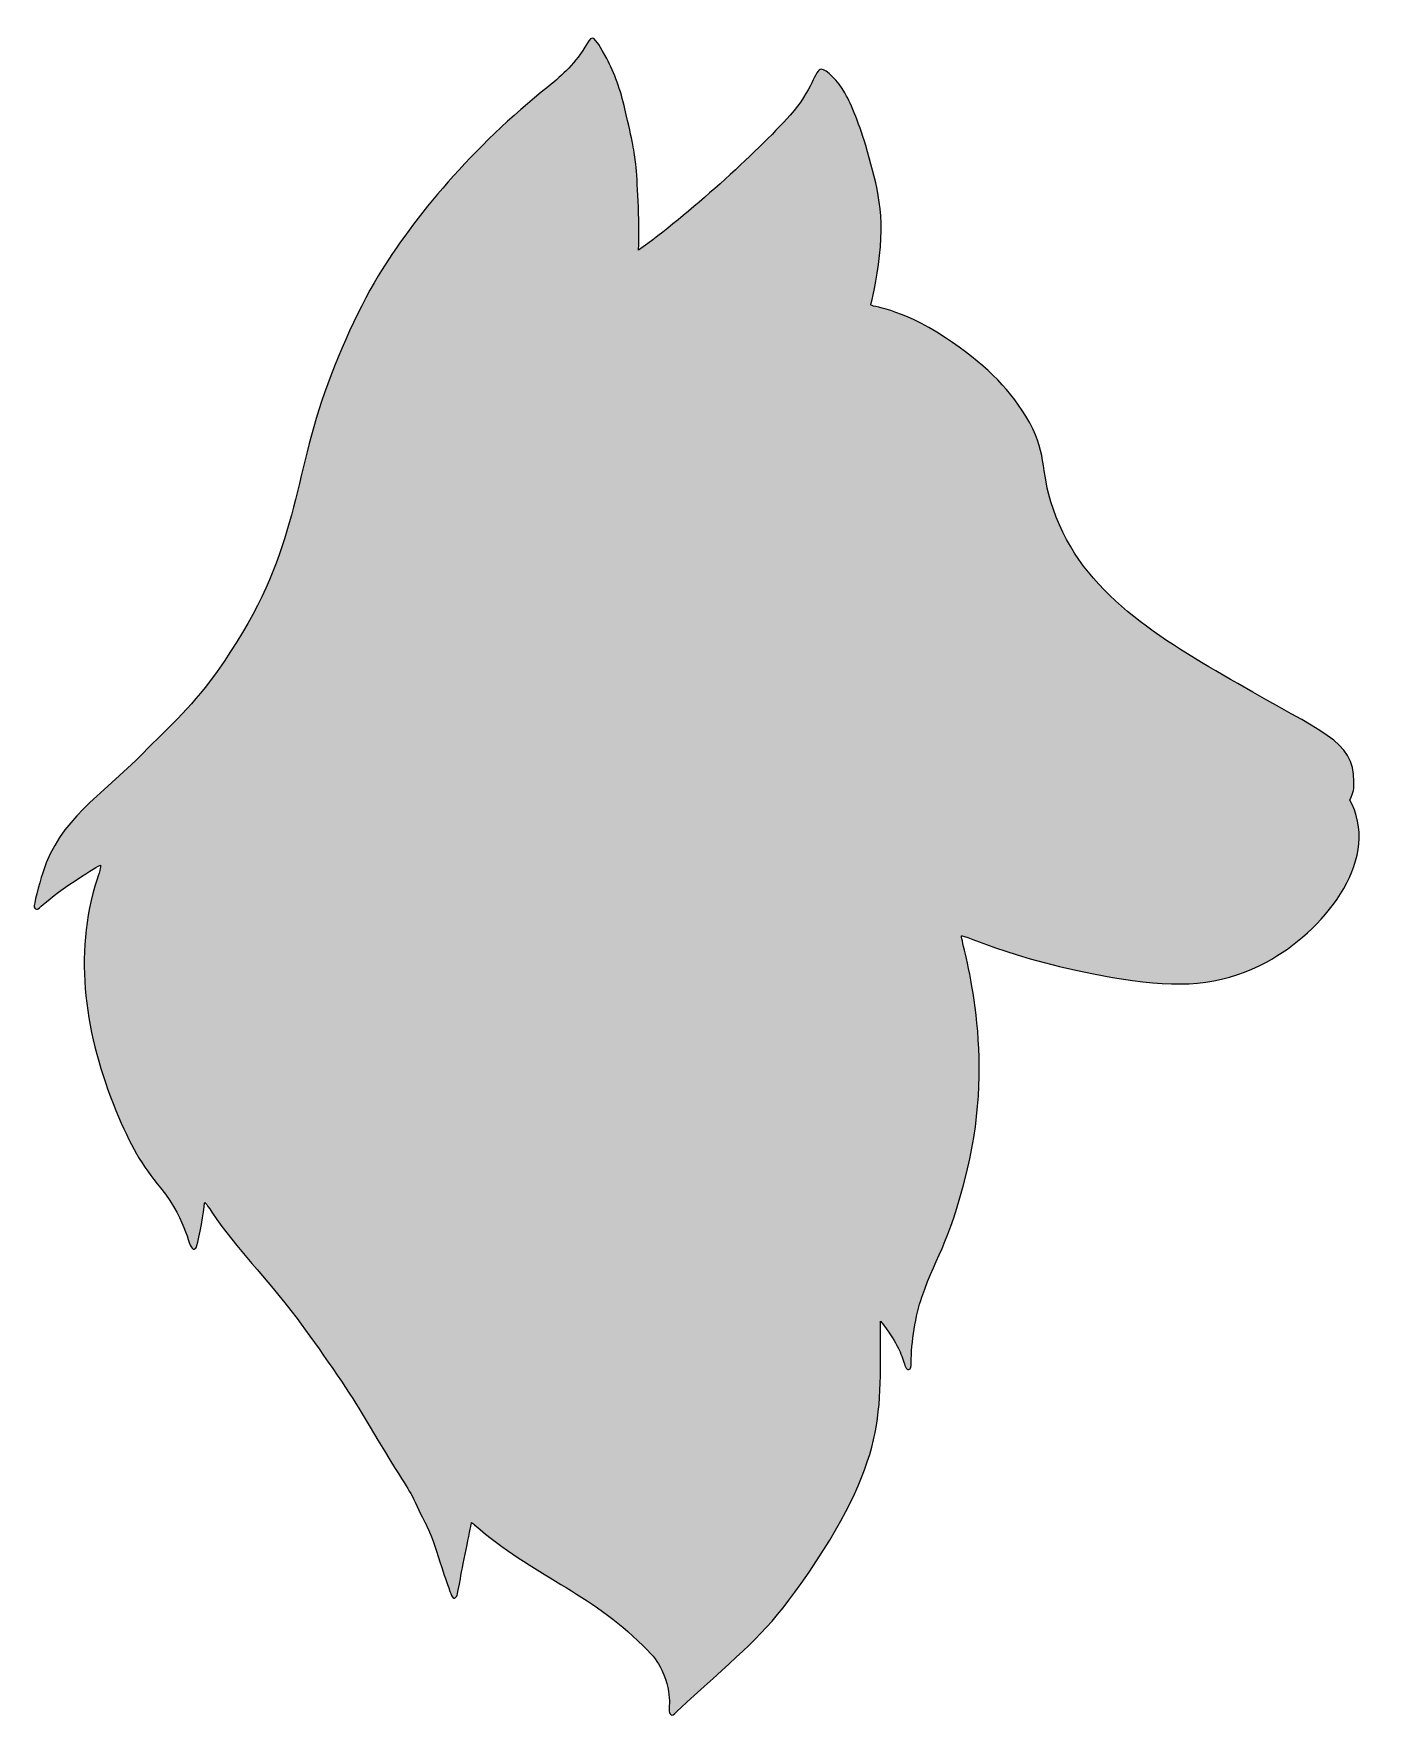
# Model space of a CAD drawing. Header units: inches. Extents: x -84 to 32, y 25 to 36.
# Drawn here: x -83.97 to -74.89, y 24.67 to 36.03 of the extents above; entities that cross this region are included whole.
import ezdxf

# ---------------------------------------------------------------- set-up
doc = ezdxf.new("R2010")
doc.units = ezdxf.units.IN
doc.header["$MEASUREMENT"] = 0
doc.layers.add('Wolf', color=7, linetype='Continuous', lineweight=0)

msp = doc.modelspace()

# ---------------------------------------------------------------- hatches: boundary and pattern name
at = {"layer": 'Wolf', "true_color": 0xf6f7d0, "transparency": 33554687}
h = msp.add_hatch(color=254, dxfattribs=at)
h.dxf.hatch_style = 2
edge = h.paths.add_edge_path()
edge.add_spline(control_points=[(-75.652, 29.758), (-75.914, 29.617), (-76.181, 29.58), (-76.555, 29.634), (-77.299, 29.74), (-77.71, 29.954), (-77.71, 29.935), (-77.71, 29.869), (-77.483, 29.214), (-77.655, 28.429), (-77.775, 27.884), (-77.873, 27.8), (-77.978, 27.496), (-78.019, 27.376), (-78.05, 27.188), (-78.05, 27.055), (-78.05, 27.023), (-78.051, 27.018), (-78.057, 27.013), (-78.079, 26.991), (-78.09, 27.029), (-78.099, 27.058), (-78.124, 27.131), (-78.147, 27.193), (-78.256, 27.335), (-78.261, 26.716), (-78.2, 26.407), (-78.793, 25.563), (-79.025, 25.234), (-79.146, 25.142), (-79.514, 24.808), (-79.669, 24.667), (-79.658, 24.666), (-79.675, 24.68), (-79.701, 24.701), (-79.649, 24.806), (-79.733, 24.978), (-79.765, 25.044), (-79.778, 25.06), (-79.86, 25.143), (-80.22, 25.504), (-80.599, 25.614), (-80.997, 25.959), (-81.007, 25.968), (-81.016, 25.975), (-81.017, 25.974), (-81.017, 25.973), (-81.074, 25.699), (-81.093, 25.595), (-81.113, 25.485), (-81.115, 25.478), (-81.123, 25.47), (-81.137, 25.456), (-81.148, 25.466), (-81.163, 25.51), (-81.187, 25.579), (-81.2, 25.608), (-81.229, 25.703), (-81.302, 25.942), (-81.315, 25.934), (-81.385, 26.084), (-81.463, 26.25), (-81.416, 26.136), (-81.762, 26.72), (-81.842, 26.854), (-82.051, 27.159), (-82.195, 27.351), (-82.423, 27.655), (-82.589, 27.8), (-82.77, 28.07), (-82.815, 28.137), (-82.818, 28.141), (-82.819, 28.13), (-82.822, 28.083), (-82.858, 27.89), (-82.871, 27.845), (-82.876, 27.828), (-82.879, 27.824), (-82.89, 27.821), (-82.93, 27.809), (-82.928, 28.004), (-83.117, 28.233), (-83.243, 28.385), (-83.32, 28.519), (-83.418, 28.756), (-83.622, 29.251), (-83.711, 29.805), (-83.545, 30.318), (-83.524, 30.38), (-83.517, 30.413), (-83.523, 30.413), (-83.531, 30.413), (-83.803, 30.245), (-83.909, 30.146), (-83.926, 30.13), (-83.943, 30.116), (-83.947, 30.115), (-83.954, 30.113), (-83.967, 30.12), (-83.97, 30.129), (-83.973, 30.14), (-83.938, 30.283), (-83.912, 30.361), (-83.794, 30.727), (-83.529, 30.867), (-83.228, 31.176), (-83.135, 31.272), (-82.944, 31.44), (-82.786, 31.651), (-82.228, 32.398), (-82.242, 32.864), (-82.048, 33.485), (-81.951, 33.792), (-81.796, 34.143), (-81.647, 34.39), (-81.41, 34.784), (-81.01, 35.262), (-80.499, 35.669), (-80.4, 35.748), (-80.317, 35.825), (-80.237, 35.958), (-80.202, 36.016), (-80.196, 36.025), (-80.105, 35.857), (-80.053, 35.761), (-80.011, 35.644), (-79.982, 35.518), (-79.929, 35.289), (-79.918, 35.232), (-79.909, 35.144), (-79.898, 35.04), (-79.883, 34.777), (-79.89, 34.564), (-79.561, 34.797), (-79.093, 35.223), (-78.867, 35.475), (-78.718, 35.642), (-78.697, 35.786), (-78.657, 35.786), (-78.624, 35.786), (-78.541, 35.703), (-78.498, 35.627), (-78.469, 35.577), (-78.404, 35.434), (-78.357, 35.27), (-78.293, 35.044), (-78.226, 34.845), (-78.263, 34.528), (-78.282, 34.362), (-78.319, 34.21), (-78.322, 34.195), (-78.325, 34.18), (-78.129, 34.179), (-77.819, 33.973), (-77.56, 33.802), (-77.402, 33.647), (-77.276, 33.444), (-77.123, 33.195), (-77.189, 33.102), (-77.09, 32.814), (-76.894, 32.242), (-76.367, 31.941), (-75.846, 31.638), (-75.28, 31.308), (-75.062, 31.257), (-75.061, 30.976), (-75.061, 30.928), (-75.061, 30.908), (-75.089, 30.852), (-75.089, 30.852), (-75.074, 30.822), (-75.074, 30.822), (-74.89, 30.429), (-75.271, 29.962), (-75.652, 29.758)], knot_values=[0, 0, 0, 0, 1, 1, 1, 2, 2, 2, 3, 3, 3, 4, 4, 4, 5, 5, 5, 6, 6, 6, 7, 7, 7, 8, 8, 8, 9, 9, 9, 10, 10, 10, 11, 11, 11, 12, 12, 12, 13, 13, 13, 14, 14, 14, 15, 15, 15, 16, 16, 16, 17, 17, 17, 18, 18, 18, 19, 19, 19, 20, 20, 20, 21, 21, 21, 22, 22, 22, 23, 23, 23, 24, 24, 24, 25, 25, 25, 26, 26, 26, 27, 27, 27, 28, 28, 28, 29, 29, 29, 30, 30, 30, 31, 31, 31, 32, 32, 32, 33, 33, 33, 34, 34, 34, 35, 35, 35, 36, 36, 36, 37, 37, 37, 38, 38, 38, 39, 39, 39, 40, 40, 40, 41, 41, 41, 42, 42, 42, 43, 43, 43, 44, 44, 44, 45, 45, 45, 46, 46, 46, 47, 47, 47, 48, 48, 48, 49, 49, 49, 50, 50, 50, 51, 51, 51, 52, 52, 52, 53, 53, 53, 54, 54, 54, 55, 55, 55, 56, 56, 56, 57, 57, 57, 58, 58, 58, 58], degree=3, periodic=0)

# ---------------------------------------------------------------- linework, layer by layer
at = {"layer": 'Wolf'}
msp.add_open_spline([(-75.652, 29.758), (-75.914, 29.617), (-76.181, 29.58), (-76.555, 29.634), (-77.299, 29.74), (-77.71, 29.954), (-77.71, 29.935), (-77.71, 29.869), (-77.483, 29.214), (-77.655, 28.429), (-77.775, 27.884), (-77.873, 27.8), (-77.978, 27.496), (-78.019, 27.376), (-78.05, 27.188), (-78.05, 27.055), (-78.05, 27.023), (-78.051, 27.018), (-78.057, 27.013), (-78.079, 26.991), (-78.09, 27.029), (-78.099, 27.058), (-78.124, 27.131), (-78.147, 27.193), (-78.256, 27.335), (-78.261, 26.716), (-78.2, 26.407), (-78.793, 25.563), (-79.025, 25.234), (-79.146, 25.142), (-79.514, 24.808), (-79.669, 24.667), (-79.658, 24.666), (-79.675, 24.68), (-79.701, 24.701), (-79.649, 24.806), (-79.733, 24.978), (-79.765, 25.044), (-79.778, 25.06), (-79.86, 25.143), (-80.22, 25.504), (-80.599, 25.614), (-80.997, 25.959), (-81.007, 25.968), (-81.016, 25.975), (-81.017, 25.974), (-81.017, 25.973), (-81.074, 25.699), (-81.093, 25.595), (-81.113, 25.485), (-81.115, 25.478), (-81.123, 25.47), (-81.137, 25.456), (-81.148, 25.466), (-81.163, 25.51), (-81.187, 25.579), (-81.2, 25.608), (-81.229, 25.703), (-81.302, 25.942), (-81.315, 25.934), (-81.385, 26.084), (-81.463, 26.25), (-81.416, 26.136), (-81.762, 26.72), (-81.842, 26.854), (-82.051, 27.159), (-82.195, 27.351), (-82.423, 27.655), (-82.589, 27.8), (-82.77, 28.07), (-82.815, 28.137), (-82.818, 28.141), (-82.819, 28.13), (-82.822, 28.083), (-82.858, 27.89), (-82.871, 27.845), (-82.876, 27.828), (-82.879, 27.824), (-82.89, 27.821), (-82.93, 27.809), (-82.928, 28.004), (-83.117, 28.233), (-83.243, 28.385), (-83.32, 28.519), (-83.418, 28.756), (-83.622, 29.251), (-83.711, 29.805), (-83.545, 30.318), (-83.524, 30.38), (-83.517, 30.413), (-83.523, 30.413), (-83.531, 30.413), (-83.803, 30.245), (-83.909, 30.146), (-83.926, 30.13), (-83.943, 30.116), (-83.947, 30.115), (-83.954, 30.113), (-83.967, 30.12), (-83.97, 30.129), (-83.973, 30.14), (-83.938, 30.283), (-83.912, 30.361), (-83.794, 30.727), (-83.529, 30.867), (-83.228, 31.176), (-83.135, 31.272), (-82.944, 31.44), (-82.786, 31.651), (-82.228, 32.398), (-82.242, 32.864), (-82.048, 33.485), (-81.951, 33.792), (-81.796, 34.143), (-81.647, 34.39), (-81.41, 34.784), (-81.01, 35.262), (-80.499, 35.669), (-80.4, 35.748), (-80.317, 35.825), (-80.237, 35.958), (-80.202, 36.016), (-80.196, 36.025), (-80.105, 35.857), (-80.053, 35.761), (-80.011, 35.644), (-79.982, 35.518), (-79.929, 35.289), (-79.918, 35.232), (-79.909, 35.144), (-79.898, 35.04), (-79.883, 34.777), (-79.89, 34.564), (-79.561, 34.797), (-79.093, 35.223), (-78.867, 35.475), (-78.718, 35.642), (-78.697, 35.786), (-78.657, 35.786), (-78.624, 35.786), (-78.541, 35.703), (-78.498, 35.627), (-78.469, 35.577), (-78.404, 35.434), (-78.357, 35.27), (-78.293, 35.044), (-78.226, 34.845), (-78.263, 34.528), (-78.282, 34.362), (-78.319, 34.21), (-78.322, 34.195), (-78.325, 34.18), (-78.129, 34.179), (-77.819, 33.973), (-77.56, 33.802), (-77.402, 33.647), (-77.276, 33.444), (-77.123, 33.195), (-77.189, 33.102), (-77.09, 32.814), (-76.894, 32.242), (-76.367, 31.941), (-75.846, 31.638), (-75.28, 31.308), (-75.062, 31.257), (-75.061, 30.976), (-75.061, 30.928), (-75.061, 30.908), (-75.089, 30.852), (-75.089, 30.852), (-75.074, 30.822), (-75.074, 30.822), (-74.89, 30.429), (-75.271, 29.962), (-75.652, 29.758)], degree=3, knots=[0, 0, 0, 0, 1, 1, 1, 2, 2, 2, 3, 3, 3, 4, 4, 4, 5, 5, 5, 6, 6, 6, 7, 7, 7, 8, 8, 8, 9, 9, 9, 10, 10, 10, 11, 11, 11, 12, 12, 12, 13, 13, 13, 14, 14, 14, 15, 15, 15, 16, 16, 16, 17, 17, 17, 18, 18, 18, 19, 19, 19, 20, 20, 20, 21, 21, 21, 22, 22, 22, 23, 23, 23, 24, 24, 24, 25, 25, 25, 26, 26, 26, 27, 27, 27, 28, 28, 28, 29, 29, 29, 30, 30, 30, 31, 31, 31, 32, 32, 32, 33, 33, 33, 34, 34, 34, 35, 35, 35, 36, 36, 36, 37, 37, 37, 38, 38, 38, 39, 39, 39, 40, 40, 40, 41, 41, 41, 42, 42, 42, 43, 43, 43, 44, 44, 44, 45, 45, 45, 46, 46, 46, 47, 47, 47, 48, 48, 48, 49, 49, 49, 50, 50, 50, 51, 51, 51, 52, 52, 52, 53, 53, 53, 54, 54, 54, 55, 55, 55, 56, 56, 56, 57, 57, 57, 58, 58, 58, 58], dxfattribs=at)

doc.saveas('drawing.dxf')
